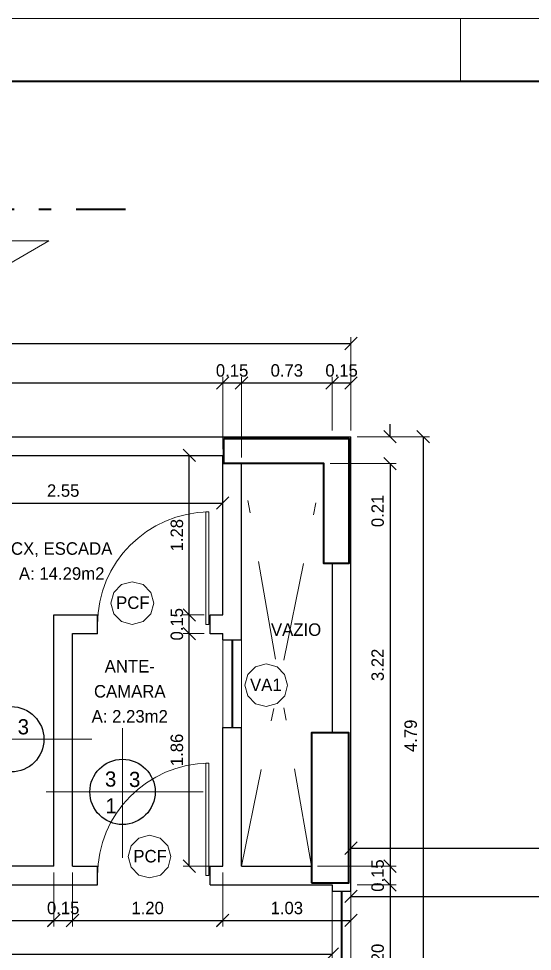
# Model space of a CAD drawing. Header units: metres. Extents: x 2.9 to 62.3, y 8 to 50.1.
# Drawn here: x 31.07 to 35.17, y 42.61 to 50.07 of the extents above; entities that cross this region are included whole.
import ezdxf
from ezdxf.enums import TextEntityAlignment as Align

# ---------------------------------------------------------------- set-up
doc = ezdxf.new("R2010")
doc.units = ezdxf.units.M
doc.header["$MEASUREMENT"] = 0
doc.linetypes.add('DGN Style 2', pattern=[0.98853, 0.593118, -0.395412])
doc.linetypes.add('DGN Style 4', pattern=[1.582636, 0.790824, -0.395412, 0.00098853, -0.395412])
doc.layers.get('Defpoints').update_dxf_attribs({"lineweight": 0})
for name, color, linetype, lineweight in [('00-EDIFICACOES TÉRREO', 7, 'Continuous', 0), ('34 - Mobiliário', 7, 'Continuous', 0), ('CORNIJAS_VAR NA PLANTA PTIPO 1', 7, 'Continuous', 0), ('Level 11-1', 7, 'Continuous', 0), ('Level 12', 7, 'Continuous', 0), ('Level 24-1', 7, 'Continuous', 0), ('Level 3', 7, 'Continuous', 0), ('Level 43', 7, 'Continuous', 0), ('Level 44', 7, 'Continuous', 0), ('Level 63', 7, 'Continuous', 0)]:
    doc.layers.add(name, color=color, linetype=linetype, lineweight=lineweight)
doc.styles.add('Style-INTL_ENGINEERING', font='INTL_ENGINEERING.shx')
doc.dimstyles.get("Standard").update_dxf_attribs({"dimtxt": 0.18, "dimasz": 0.18, "dimexe": 0.18, "dimexo": 0.0625, "dimgap": 0.09, "dimtad": 0, "dimtih": 1, "dimtoh": 1, "dimdec": 4, "dimzin": 1, "dimdsep": 46, "dimtxsty": 'Standard', "dimcen": 0, "dimadec": 0, "dimazin": 0, "dimtfac": 1, "dimtdec": 4, "dimtofl": 0, "dimtmove": 0, "dimatfit": 3, "dimfxl": 0, "dimtolj": 1, "dimtzin": 1, "dimarcsym": 0})

# ---------------------------------------------------------------- blocks, each defined once
blk = doc.blocks.new('_Oblique')
at = {"color": 0, "linetype": 'ByBlock', "lineweight": -2}
blk.add_line((0.5, 0.5), (-0.5, -0.5), dxfattribs=at)
blk = doc.blocks.new('*D169')
at = {"layer": 'Defpoints', "color": 0, "linetype": 'Continuous', "lineweight": 0}
for p in [(33.7253, 47.4702), (27.2738, 46.7246), (33.7253, 46.7246)]:
    blk.add_point(p, dxfattribs=at)
at = {"layer": 'Level 43', "color": 2, "linetype": 'Continuous', "lineweight": 0}
for p, q in [((27.2738, 46.7741), (27.2738, 47.5197)), ((33.7253, 46.7741), (33.7253, 47.5197))]:
    blk.add_line(p, q, dxfattribs=at)
at = {"layer": 'Level 43', "color": 0, "linetype": 'Continuous', "lineweight": -2}
blk.add_line((27.2738, 47.4702), (33.7253, 47.4702), dxfattribs=at)
at = {"layer": 'Level 43', "color": 0, "linetype": 'Continuous', "lineweight": -2, "xscale": 0.0995, "yscale": 0.0995, "zscale": 0.0995, "rotation": 180}
blk.add_blockref('_Oblique', (27.2738, 47.4702), dxfattribs=at)
at = {"layer": 'Level 43', "color": 0, "linetype": 'Continuous', "lineweight": -2, "xscale": 0.0995, "yscale": 0.0995, "zscale": 0.0995}
blk.add_blockref('_Oblique', (33.7253, 47.4702), dxfattribs=at)
at = {"layer": 'Level 43', "color": 0, "linetype": 'Continuous', "lineweight": 0, "insert": (30.4995, 47.5694), "char_height": 0.0995, "attachment_point": 5, "style": 'Style-INTL_ENGINEERING'}
blk.add_mtext('6.45', dxfattribs=at)
blk = doc.blocks.new('*D171')
at = {"layer": 'Defpoints', "color": 0, "linetype": 'Continuous', "lineweight": 0}
for p in [(32.7002, 47.1549), (27.4238, 46.7246), (32.7002, 46.5746)]:
    blk.add_point(p, dxfattribs=at)
at = {"layer": 'Level 43', "color": 2, "linetype": 'Continuous', "lineweight": 0}
for p, q in [((27.4238, 46.7741), (27.4238, 47.2044)), ((32.7002, 46.6241), (32.7002, 47.2044))]:
    blk.add_line(p, q, dxfattribs=at)
at = {"layer": 'Level 43', "color": 0, "linetype": 'Continuous', "lineweight": -2}
blk.add_line((27.4238, 47.1549), (32.7002, 47.1549), dxfattribs=at)
at = {"layer": 'Level 43', "color": 0, "linetype": 'Continuous', "lineweight": -2, "xscale": 0.0995, "yscale": 0.0995, "zscale": 0.0995, "rotation": 180}
blk.add_blockref('_Oblique', (27.4238, 47.1549), dxfattribs=at)
at = {"layer": 'Level 43', "color": 0, "linetype": 'Continuous', "lineweight": -2, "xscale": 0.0995, "yscale": 0.0995, "zscale": 0.0995}
blk.add_blockref('_Oblique', (32.7002, 47.1549), dxfattribs=at)
at = {"layer": 'Level 43', "color": 0, "linetype": 'Continuous', "lineweight": 0, "insert": (30.062, 47.2541), "char_height": 0.0995, "attachment_point": 5, "style": 'Style-INTL_ENGINEERING'}
blk.add_mtext('5.28', dxfattribs=at)
blk = doc.blocks.new('*D172')
at = {"layer": 'Defpoints', "color": 0, "linetype": 'Continuous', "lineweight": 0}
for p in [(32.8503, 47.1549), (32.7002, 46.5746), (32.8503, 46.5096)]:
    blk.add_point(p, dxfattribs=at)
at = {"layer": 'Level 43', "color": 2, "linetype": 'Continuous', "lineweight": 0}
for p, q in [((32.7002, 46.6241), (32.7002, 47.2044)), ((32.8503, 46.5591), (32.8503, 47.2044))]:
    blk.add_line(p, q, dxfattribs=at)
at = {"layer": 'Level 43', "color": 0, "linetype": 'Continuous', "lineweight": -2}
blk.add_line((32.7002, 47.1549), (32.8503, 47.1549), dxfattribs=at)
at = {"layer": 'Level 43', "color": 0, "linetype": 'Continuous', "lineweight": -2, "xscale": 0.0995, "yscale": 0.0995, "zscale": 0.0995, "rotation": 180}
blk.add_blockref('_Oblique', (32.7002, 47.1549), dxfattribs=at)
at = {"layer": 'Level 43', "color": 0, "linetype": 'Continuous', "lineweight": -2, "xscale": 0.0995, "yscale": 0.0995, "zscale": 0.0995}
blk.add_blockref('_Oblique', (32.8503, 47.1549), dxfattribs=at)
at = {"layer": 'Level 43', "color": 0, "linetype": 'Continuous', "lineweight": 0, "insert": (32.7752, 47.2541), "char_height": 0.0995, "attachment_point": 5, "style": 'Style-INTL_ENGINEERING'}
blk.add_mtext('0.15', dxfattribs=at)
blk = doc.blocks.new('*D173')
at = {"layer": 'Defpoints', "color": 0, "linetype": 'Continuous', "lineweight": 0}
for p in [(33.5753, 47.1549), (33.5753, 46.7246), (32.8503, 46.5096)]:
    blk.add_point(p, dxfattribs=at)
at = {"layer": 'Level 43', "color": 2, "linetype": 'Continuous', "lineweight": 0}
for p, q in [((32.8503, 46.5591), (32.8503, 47.2044)), ((33.5753, 46.7741), (33.5753, 47.2044))]:
    blk.add_line(p, q, dxfattribs=at)
at = {"layer": 'Level 43', "color": 0, "linetype": 'Continuous', "lineweight": -2}
blk.add_line((32.8503, 47.1549), (33.5753, 47.1549), dxfattribs=at)
at = {"layer": 'Level 43', "color": 0, "linetype": 'Continuous', "lineweight": -2, "xscale": 0.0995, "yscale": 0.0995, "zscale": 0.0995, "rotation": 180}
blk.add_blockref('_Oblique', (32.8503, 47.1549), dxfattribs=at)
at = {"layer": 'Level 43', "color": 0, "linetype": 'Continuous', "lineweight": -2, "xscale": 0.0995, "yscale": 0.0995, "zscale": 0.0995}
blk.add_blockref('_Oblique', (33.5753, 47.1549), dxfattribs=at)
at = {"layer": 'Level 43', "color": 0, "linetype": 'Continuous', "lineweight": 0, "insert": (33.2127, 47.2541), "char_height": 0.0995, "attachment_point": 5, "style": 'Style-INTL_ENGINEERING'}
blk.add_mtext('0.73', dxfattribs=at)
blk = doc.blocks.new('*D174')
at = {"layer": 'Defpoints', "color": 0, "linetype": 'Continuous', "lineweight": 0}
for p in [(33.7253, 47.1549), (33.5753, 46.7246), (33.7253, 46.7246)]:
    blk.add_point(p, dxfattribs=at)
at = {"layer": 'Level 43', "color": 2, "linetype": 'Continuous', "lineweight": 0}
for p, q in [((33.5753, 46.7741), (33.5753, 47.2044)), ((33.7253, 46.7741), (33.7253, 47.2044))]:
    blk.add_line(p, q, dxfattribs=at)
at = {"layer": 'Level 43', "color": 0, "linetype": 'Continuous', "lineweight": -2}
blk.add_line((33.5753, 47.1549), (33.7253, 47.1549), dxfattribs=at)
at = {"layer": 'Level 43', "color": 0, "linetype": 'Continuous', "lineweight": -2, "xscale": 0.0995, "yscale": 0.0995, "zscale": 0.0995, "rotation": 180}
blk.add_blockref('_Oblique', (33.5753, 47.1549), dxfattribs=at)
at = {"layer": 'Level 43', "color": 0, "linetype": 'Continuous', "lineweight": -2, "xscale": 0.0995, "yscale": 0.0995, "zscale": 0.0995}
blk.add_blockref('_Oblique', (33.7253, 47.1549), dxfattribs=at)
at = {"layer": 'Level 43', "color": 0, "linetype": 'Continuous', "lineweight": 0, "insert": (33.6502, 47.2541), "char_height": 0.0995, "attachment_point": 5, "style": 'Style-INTL_ENGINEERING'}
blk.add_mtext('0.15', dxfattribs=at)
blk = doc.blocks.new('*D175')
at = {"layer": 'Defpoints', "color": 0, "linetype": 'Continuous', "lineweight": 0}
for p in [(33.7241, 46.7246), (33.7253, 41.9391), (34.3022, 41.9391)]:
    blk.add_point(p, dxfattribs=at)
at = {"layer": 'Level 43', "color": 2, "linetype": 'Continuous', "lineweight": 0}
for p, q in [((33.7736, 46.7246), (34.3517, 46.7246)), ((33.7748, 41.9391), (34.3517, 41.9391))]:
    blk.add_line(p, q, dxfattribs=at)
at = {"layer": 'Level 43', "color": 0, "linetype": 'Continuous', "lineweight": -2}
blk.add_line((34.3022, 46.7246), (34.3022, 41.9391), dxfattribs=at)
at = {"layer": 'Level 43', "color": 0, "linetype": 'Continuous', "lineweight": -2, "xscale": 0.0995, "yscale": 0.0995, "zscale": 0.0995}
for p, rotation in [((34.3022, 46.7246), 90), ((34.3022, 41.9391), 270)]:
    blk.add_blockref('_Oblique', p, dxfattribs=dict(at, rotation=rotation))
at = {"layer": 'Level 43', "color": 0, "linetype": 'Continuous', "lineweight": 0, "insert": (34.203, 44.3318), "char_height": 0.0995, "attachment_point": 5, "rotation": 90, "style": 'Style-INTL_ENGINEERING'}
blk.add_mtext('4.79', dxfattribs=at)
blk = doc.blocks.new('*D177')
at = {"layer": 'Defpoints', "color": 0, "linetype": 'Continuous', "lineweight": 0}
for p in [(33.5095, 46.5096), (33.4095, 43.289), (34.038, 43.289)]:
    blk.add_point(p, dxfattribs=at)
at = {"layer": 'Level 43', "color": 2, "linetype": 'Continuous', "lineweight": 0}
for p, q in [((33.559, 46.5096), (34.0875, 46.5096)), ((33.459, 43.289), (34.0875, 43.289))]:
    blk.add_line(p, q, dxfattribs=at)
at = {"layer": 'Level 43', "color": 0, "linetype": 'Continuous', "lineweight": -2}
blk.add_line((34.038, 46.5096), (34.038, 43.289), dxfattribs=at)
at = {"layer": 'Level 43', "color": 0, "linetype": 'Continuous', "lineweight": -2, "xscale": 0.0995, "yscale": 0.0995, "zscale": 0.0995}
for p, rotation in [((34.038, 46.5096), 90), ((34.038, 43.289), 270)]:
    blk.add_blockref('_Oblique', p, dxfattribs=dict(at, rotation=rotation))
at = {"layer": 'Level 43', "color": 0, "linetype": 'Continuous', "lineweight": 0, "insert": (33.9388, 44.8993), "char_height": 0.0995, "attachment_point": 5, "rotation": 90, "style": 'Style-INTL_ENGINEERING'}
blk.add_mtext('3.22', dxfattribs=at)
blk = doc.blocks.new('*D178')
at = {"layer": 'Defpoints', "color": 0, "linetype": 'Continuous', "lineweight": 0}
for p in [(33.4095, 43.289), (33.725, 43.139), (34.038, 43.139)]:
    blk.add_point(p, dxfattribs=at)
at = {"layer": 'Level 43', "color": 2, "linetype": 'Continuous', "lineweight": 0}
for p, q in [((33.459, 43.289), (34.0875, 43.289)), ((33.7745, 43.139), (34.0875, 43.139))]:
    blk.add_line(p, q, dxfattribs=at)
at = {"layer": 'Level 43', "color": 0, "linetype": 'Continuous', "lineweight": -2}
blk.add_line((34.038, 43.289), (34.038, 43.139), dxfattribs=at)
at = {"layer": 'Level 43', "color": 0, "linetype": 'Continuous', "lineweight": -2, "xscale": 0.0995, "yscale": 0.0995, "zscale": 0.0995}
for p, rotation in [((34.038, 43.289), 90), ((34.038, 43.139), 270)]:
    blk.add_blockref('_Oblique', p, dxfattribs=dict(at, rotation=rotation))
at = {"layer": 'Level 43', "color": 0, "linetype": 'Continuous', "lineweight": 0, "insert": (33.9388, 43.214), "char_height": 0.0995, "attachment_point": 5, "rotation": 90, "style": 'Style-INTL_ENGINEERING'}
blk.add_mtext('0.15', dxfattribs=at)
blk = doc.blocks.new('*D179')
at = {"layer": 'Defpoints', "color": 0, "linetype": 'Continuous', "lineweight": 0}
for p in [(33.725, 43.139), (33.7253, 41.9391), (34.038, 41.9391)]:
    blk.add_point(p, dxfattribs=at)
at = {"layer": 'Level 43', "color": 2, "linetype": 'Continuous', "lineweight": 0}
for p, q in [((33.7745, 43.139), (34.0875, 43.139)), ((33.7748, 41.9391), (34.0875, 41.9391))]:
    blk.add_line(p, q, dxfattribs=at)
at = {"layer": 'Level 43', "color": 0, "linetype": 'Continuous', "lineweight": -2}
blk.add_line((34.038, 43.139), (34.038, 41.9391), dxfattribs=at)
at = {"layer": 'Level 43', "color": 0, "linetype": 'Continuous', "lineweight": -2, "xscale": 0.0995, "yscale": 0.0995, "zscale": 0.0995}
for p, rotation in [((34.038, 43.139), 90), ((34.038, 41.9391), 270)]:
    blk.add_blockref('_Oblique', p, dxfattribs=dict(at, rotation=rotation))
at = {"layer": 'Level 43', "color": 0, "linetype": 'Continuous', "lineweight": 0, "insert": (33.9388, 42.5391), "char_height": 0.0995, "attachment_point": 5, "rotation": 90, "style": 'Style-INTL_ENGINEERING'}
blk.add_mtext('1.20', dxfattribs=at)
blk = doc.blocks.new('*D176')
at = {"layer": 'Defpoints', "color": 0, "linetype": 'Continuous', "lineweight": 0}
for p in [(33.7241, 46.7246), (33.5095, 46.5096), (34.038, 46.5096)]:
    blk.add_point(p, dxfattribs=at)
at = {"layer": 'Level 43', "color": 0, "linetype": 'Continuous', "lineweight": -2}
for p, q in [((34.038, 46.7246), (34.038, 46.8241)), ((34.038, 46.5096), (34.038, 45.951))]:
    blk.add_line(p, q, dxfattribs=at)
at = {"layer": 'Level 43', "color": 2, "linetype": 'Continuous', "lineweight": 0}
for p, q in [((33.7736, 46.7246), (34.0875, 46.7246)), ((33.559, 46.5096), (34.0875, 46.5096))]:
    blk.add_line(p, q, dxfattribs=at)
at = {"layer": 'Level 43', "color": 0, "linetype": 'Continuous', "lineweight": -2, "xscale": 0.0995, "yscale": 0.0995, "zscale": 0.0995}
for p, rotation in [((34.038, 46.7246), 270), ((34.038, 46.5096), 90)]:
    blk.add_blockref('_Oblique', p, dxfattribs=dict(at, rotation=rotation))
at = {"layer": 'Level 43', "color": 0, "linetype": 'Continuous', "lineweight": 0, "insert": (33.9388, 46.1308), "char_height": 0.0995, "attachment_point": 5, "rotation": 90, "style": 'Style-INTL_ENGINEERING'}
blk.add_mtext('0.21', dxfattribs=at)
blk = doc.blocks.new('*D183')
at = {"layer": 'Defpoints', "color": 0, "linetype": 'Continuous', "lineweight": 0}
for p in [(30.1502, 46.5746), (32.7002, 46.5746), (32.7002, 46.1938)]:
    blk.add_point(p, dxfattribs=at)
at = {"layer": 'Level 43', "color": 2, "linetype": 'Continuous', "lineweight": 0}
for p, q in [((30.1502, 46.5251), (30.1502, 46.1443)), ((32.7002, 46.5251), (32.7002, 46.1443))]:
    blk.add_line(p, q, dxfattribs=at)
at = {"layer": 'Level 43', "color": 0, "linetype": 'Continuous', "lineweight": -2}
blk.add_line((30.1502, 46.1938), (32.7002, 46.1938), dxfattribs=at)
at = {"layer": 'Level 43', "color": 0, "linetype": 'Continuous', "lineweight": -2, "xscale": 0.0995, "yscale": 0.0995, "zscale": 0.0995, "rotation": 180}
blk.add_blockref('_Oblique', (30.1502, 46.1938), dxfattribs=at)
at = {"layer": 'Level 43', "color": 0, "linetype": 'Continuous', "lineweight": -2, "xscale": 0.0995, "yscale": 0.0995, "zscale": 0.0995}
blk.add_blockref('_Oblique', (32.7002, 46.1938), dxfattribs=at)
at = {"layer": 'Level 43', "color": 0, "linetype": 'Continuous', "lineweight": 0, "insert": (31.4253, 46.2931), "char_height": 0.0995, "attachment_point": 5, "style": 'Style-INTL_ENGINEERING'}
blk.add_mtext('2.55', dxfattribs=at)
blk = doc.blocks.new('*D185')
at = {"layer": 'Defpoints', "color": 0, "linetype": 'Continuous', "lineweight": 0}
for p in [(31.35025, 43.28904), (31.50025, 43.28904), (31.50025, 42.85499)]:
    blk.add_point(p, dxfattribs=at)
at = {"layer": 'Level 43', "color": 2, "linetype": 'Continuous', "lineweight": 0}
for p, q in [((31.35025, 43.23954), (31.35025, 42.80549)), ((31.50025, 43.23954), (31.50025, 42.80549))]:
    blk.add_line(p, q, dxfattribs=at)
at = {"layer": 'Level 43', "color": 0, "linetype": 'Continuous', "lineweight": -2}
blk.add_line((31.35025, 42.85499), (31.50025, 42.85499), dxfattribs=at)
at = {"layer": 'Level 43', "color": 0, "linetype": 'Continuous', "lineweight": -2, "xscale": 0.0995, "yscale": 0.0995, "zscale": 0.0995, "rotation": 180}
blk.add_blockref('_Oblique', (31.35025, 42.85499), dxfattribs=at)
at = {"layer": 'Level 43', "color": 0, "linetype": 'Continuous', "lineweight": -2, "xscale": 0.0995, "yscale": 0.0995, "zscale": 0.0995}
blk.add_blockref('_Oblique', (31.50025, 42.85499), dxfattribs=at)
at = {"layer": 'Level 43', "color": 0, "linetype": 'Continuous', "lineweight": 0, "insert": (31.42525, 42.95424), "char_height": 0.0995, "attachment_point": 5, "style": 'Style-INTL_ENGINEERING'}
blk.add_mtext('0.15', dxfattribs=at)
blk = doc.blocks.new('*D186')
at = {"layer": 'Defpoints', "color": 0, "linetype": 'Continuous', "lineweight": 0}
for p in [(31.50025, 43.28904), (32.70025, 43.28904), (32.70025, 42.85499)]:
    blk.add_point(p, dxfattribs=at)
at = {"layer": 'Level 43', "color": 2, "linetype": 'Continuous', "lineweight": 0}
for p, q in [((31.50025, 43.23954), (31.50025, 42.80549)), ((32.70025, 43.23954), (32.70025, 42.80549))]:
    blk.add_line(p, q, dxfattribs=at)
at = {"layer": 'Level 43', "color": 0, "linetype": 'Continuous', "lineweight": -2}
blk.add_line((31.50025, 42.85499), (32.70025, 42.85499), dxfattribs=at)
at = {"layer": 'Level 43', "color": 0, "linetype": 'Continuous', "lineweight": -2, "xscale": 0.0995, "yscale": 0.0995, "zscale": 0.0995, "rotation": 180}
blk.add_blockref('_Oblique', (31.50025, 42.85499), dxfattribs=at)
at = {"layer": 'Level 43', "color": 0, "linetype": 'Continuous', "lineweight": -2, "xscale": 0.0995, "yscale": 0.0995, "zscale": 0.0995}
blk.add_blockref('_Oblique', (32.70025, 42.85499), dxfattribs=at)
at = {"layer": 'Level 43', "color": 0, "linetype": 'Continuous', "lineweight": 0, "insert": (32.10025, 42.95424), "char_height": 0.0995, "attachment_point": 5, "style": 'Style-INTL_ENGINEERING'}
blk.add_mtext('1.20', dxfattribs=at)
blk = doc.blocks.new('*D187')
at = {"layer": 'Defpoints', "color": 0, "linetype": 'Continuous', "lineweight": 0}
for p in [(32.7002, 43.289), (33.7253, 43.1372), (33.7253, 42.855)]:
    blk.add_point(p, dxfattribs=at)
at = {"layer": 'Level 43', "color": 2, "linetype": 'Continuous', "lineweight": 0}
for p, q in [((32.7002, 43.2395), (32.7002, 42.8055)), ((33.7253, 43.0877), (33.7253, 42.8055))]:
    blk.add_line(p, q, dxfattribs=at)
at = {"layer": 'Level 43', "color": 0, "linetype": 'Continuous', "lineweight": -2}
blk.add_line((32.7002, 42.855), (33.7253, 42.855), dxfattribs=at)
at = {"layer": 'Level 43', "color": 0, "linetype": 'Continuous', "lineweight": -2, "xscale": 0.0995, "yscale": 0.0995, "zscale": 0.0995, "rotation": 180}
blk.add_blockref('_Oblique', (32.7002, 42.855), dxfattribs=at)
at = {"layer": 'Level 43', "color": 0, "linetype": 'Continuous', "lineweight": -2, "xscale": 0.0995, "yscale": 0.0995, "zscale": 0.0995}
blk.add_blockref('_Oblique', (33.7253, 42.855), dxfattribs=at)
at = {"layer": 'Level 43', "color": 0, "linetype": 'Continuous', "lineweight": 0, "insert": (33.2127, 42.9542), "char_height": 0.0995, "attachment_point": 5, "style": 'Style-INTL_ENGINEERING'}
blk.add_mtext('1.03', dxfattribs=at)
blk = doc.blocks.new('*D184')
at = {"layer": 'Defpoints', "color": 0, "linetype": 'Continuous', "lineweight": 0}
for p in [(31.3503, 43.289), (27.4235, 43.139), (31.3503, 42.855)]:
    blk.add_point(p, dxfattribs=at)
at = {"layer": 'Level 43', "color": 2, "linetype": 'Continuous', "lineweight": 0}
for p, q in [((31.3503, 43.2395), (31.3503, 42.8055)), ((27.4235, 43.0895), (27.4235, 42.8055))]:
    blk.add_line(p, q, dxfattribs=at)
at = {"layer": 'Level 43', "color": 0, "linetype": 'Continuous', "lineweight": -2}
blk.add_line((27.4235, 42.855), (31.3503, 42.855), dxfattribs=at)
at = {"layer": 'Level 43', "color": 0, "linetype": 'Continuous', "lineweight": -2, "xscale": 0.0995, "yscale": 0.0995, "zscale": 0.0995, "rotation": 180}
blk.add_blockref('_Oblique', (27.4235, 42.855), dxfattribs=at)
at = {"layer": 'Level 43', "color": 0, "linetype": 'Continuous', "lineweight": -2, "xscale": 0.0995, "yscale": 0.0995, "zscale": 0.0995}
blk.add_blockref('_Oblique', (31.3503, 42.855), dxfattribs=at)
at = {"layer": 'Level 43', "color": 0, "linetype": 'Continuous', "lineweight": 0, "insert": (29.3869, 42.9542), "char_height": 0.0995, "attachment_point": 5, "style": 'Style-INTL_ENGINEERING'}
blk.add_mtext('3.93', dxfattribs=at)
blk = doc.blocks.new('*D189')
at = {"layer": 'Defpoints', "color": 0, "linetype": 'Continuous', "lineweight": 0}
for p in [(32.43343, 45.29904), (32.60025, 45.29904), (32.60025, 45.14904)]:
    blk.add_point(p, dxfattribs=at)
at = {"layer": 'Level 43', "color": 2, "linetype": 'Continuous', "lineweight": 0}
for p, q in [((32.55075, 45.29904), (32.38393, 45.29904)), ((32.55075, 45.14904), (32.38393, 45.14904))]:
    blk.add_line(p, q, dxfattribs=at)
at = {"layer": 'Level 43', "color": 0, "linetype": 'Continuous', "lineweight": -2}
blk.add_line((32.43343, 45.14904), (32.43343, 45.29904), dxfattribs=at)
at = {"layer": 'Level 43', "color": 0, "linetype": 'Continuous', "lineweight": -2, "xscale": 0.0995, "yscale": 0.0995, "zscale": 0.0995}
for p, rotation in [((32.43343, 45.29904), 90), ((32.43343, 45.14904), 270)]:
    blk.add_blockref('_Oblique', p, dxfattribs=dict(at, rotation=rotation))
at = {"layer": 'Level 43', "color": 0, "linetype": 'Continuous', "lineweight": 0, "insert": (32.33418, 45.22404), "char_height": 0.0995, "attachment_point": 5, "rotation": 90, "style": 'Style-INTL_ENGINEERING'}
blk.add_mtext('0.15', dxfattribs=at)
blk = doc.blocks.new('*D190')
at = {"layer": 'Defpoints', "color": 0, "linetype": 'Continuous', "lineweight": 0}
for p in [(32.4334, 46.5746), (32.7002, 46.5746), (32.6003, 45.299)]:
    blk.add_point(p, dxfattribs=at)
at = {"layer": 'Level 43', "color": 2, "linetype": 'Continuous', "lineweight": 0}
for p, q in [((32.6508, 46.5746), (32.3839, 46.5746)), ((32.5508, 45.299), (32.3839, 45.299))]:
    blk.add_line(p, q, dxfattribs=at)
at = {"layer": 'Level 43', "color": 0, "linetype": 'Continuous', "lineweight": -2}
blk.add_line((32.4334, 45.299), (32.4334, 46.5746), dxfattribs=at)
at = {"layer": 'Level 43', "color": 0, "linetype": 'Continuous', "lineweight": -2, "xscale": 0.0995, "yscale": 0.0995, "zscale": 0.0995}
for p, rotation in [((32.4334, 46.5746), 90), ((32.4334, 45.299), 270)]:
    blk.add_blockref('_Oblique', p, dxfattribs=dict(at, rotation=rotation))
at = {"layer": 'Level 43', "color": 0, "linetype": 'Continuous', "lineweight": 0, "insert": (32.3342, 45.9368), "char_height": 0.0995, "attachment_point": 5, "rotation": 90, "style": 'Style-INTL_ENGINEERING'}
blk.add_mtext('1.28', dxfattribs=at)
blk = doc.blocks.new('*D188')
at = {"layer": 'Defpoints', "color": 0, "linetype": 'Continuous', "lineweight": 0}
for p in [(32.43343, 45.14904), (32.60025, 45.14904), (32.70025, 43.28904)]:
    blk.add_point(p, dxfattribs=at)
at = {"layer": 'Level 43', "color": 2, "linetype": 'Continuous', "lineweight": 0}
for p, q in [((32.55075, 45.14904), (32.38393, 45.14904)), ((32.65075, 43.28904), (32.38393, 43.28904))]:
    blk.add_line(p, q, dxfattribs=at)
at = {"layer": 'Level 43', "color": 0, "linetype": 'Continuous', "lineweight": -2}
blk.add_line((32.43343, 43.28904), (32.43343, 45.14904), dxfattribs=at)
at = {"layer": 'Level 43', "color": 0, "linetype": 'Continuous', "lineweight": -2, "xscale": 0.0995, "yscale": 0.0995, "zscale": 0.0995}
for p, rotation in [((32.43343, 45.14904), 90), ((32.43343, 43.28904), 270)]:
    blk.add_blockref('_Oblique', p, dxfattribs=dict(at, rotation=rotation))
at = {"layer": 'Level 43', "color": 0, "linetype": 'Continuous', "lineweight": 0, "insert": (32.33418, 44.21904), "char_height": 0.0995, "attachment_point": 5, "rotation": 90, "style": 'Style-INTL_ENGINEERING'}
blk.add_mtext('1.86', dxfattribs=at)
blk = doc.blocks.new('*D194')
at = {"layer": 'Defpoints', "color": 0, "linetype": 'Continuous', "lineweight": 0}
for p in [(33.5753, 42.5854), (27.4235, 41.9391), (33.5753, 41.989)]:
    blk.add_point(p, dxfattribs=at)
at = {"layer": 'Level 43', "color": 2, "linetype": 'Continuous', "lineweight": 0}
for p, q in [((27.4235, 41.9886), (27.4235, 42.6349)), ((33.5753, 42.0385), (33.5753, 42.6349))]:
    blk.add_line(p, q, dxfattribs=at)
at = {"layer": 'Level 43', "color": 0, "linetype": 'Continuous', "lineweight": -2}
blk.add_line((27.4235, 42.5854), (33.5753, 42.5854), dxfattribs=at)
at = {"layer": 'Level 43', "color": 0, "linetype": 'Continuous', "lineweight": -2, "xscale": 0.0995, "yscale": 0.0995, "zscale": 0.0995, "rotation": 180}
blk.add_blockref('_Oblique', (27.4235, 42.5854), dxfattribs=at)
at = {"layer": 'Level 43', "color": 0, "linetype": 'Continuous', "lineweight": -2, "xscale": 0.0995, "yscale": 0.0995, "zscale": 0.0995}
blk.add_blockref('_Oblique', (33.5753, 42.5854), dxfattribs=at)
at = {"layer": 'Level 43', "color": 0, "linetype": 'Continuous', "lineweight": 0, "insert": (30.4994, 42.6847), "char_height": 0.0995, "attachment_point": 5, "style": 'Style-INTL_ENGINEERING'}
blk.add_mtext('6.15', dxfattribs=at)
blk = doc.blocks.new('*D234')
at = {"layer": 'Defpoints', "color": 0, "linetype": 'Continuous', "lineweight": 0}
for p in [(33.7253, 43.1372), (38.0346, 43.0475), (38.0346, 42.689)]:
    blk.add_point(p, dxfattribs=at)
at = {"layer": 'Level 43', "color": 2, "linetype": 'Continuous', "lineweight": 0}
for p, q in [((33.7253, 43.0877), (33.7253, 42.998)), ((38.0346, 42.7385), (38.0346, 43.097))]:
    blk.add_line(p, q, dxfattribs=at)
at = {"layer": 'Level 43', "color": 0, "linetype": 'Continuous', "lineweight": -2}
blk.add_line((33.7253, 43.0475), (38.0346, 43.0475), dxfattribs=at)
at = {"layer": 'Level 43', "color": 0, "linetype": 'Continuous', "lineweight": -2, "xscale": 0.0995, "yscale": 0.0995, "zscale": 0.0995, "rotation": 180}
blk.add_blockref('_Oblique', (33.7253, 43.0475), dxfattribs=at)
at = {"layer": 'Level 43', "color": 0, "linetype": 'Continuous', "lineweight": -2, "xscale": 0.0995, "yscale": 0.0995, "zscale": 0.0995}
blk.add_blockref('_Oblique', (38.0346, 43.0475), dxfattribs=at)
at = {"layer": 'Level 43', "color": 0, "linetype": 'Continuous', "lineweight": 0, "insert": (35.8799, 43.1467), "char_height": 0.0995, "attachment_point": 5, "style": 'Style-INTL_ENGINEERING'}
blk.add_mtext('4.31', dxfattribs=at)
blk = doc.blocks.new('*D238')
at = {"layer": 'Defpoints', "color": 0, "linetype": 'Continuous', "lineweight": 0}
for p in [(46.8646, 43.4333), (33.7253, 43.1372), (46.8646, 42.689)]:
    blk.add_point(p, dxfattribs=at)
at = {"layer": 'Level 43', "color": 2, "linetype": 'Continuous', "lineweight": 0}
for p, q in [((33.7253, 43.1867), (33.7253, 43.4828)), ((46.8646, 42.7385), (46.8646, 43.4828))]:
    blk.add_line(p, q, dxfattribs=at)
at = {"layer": 'Level 43', "color": 0, "linetype": 'Continuous', "lineweight": -2}
blk.add_line((33.7253, 43.4333), (46.8646, 43.4333), dxfattribs=at)
at = {"layer": 'Level 43', "color": 0, "linetype": 'Continuous', "lineweight": -2, "xscale": 0.0995, "yscale": 0.0995, "zscale": 0.0995, "rotation": 180}
blk.add_blockref('_Oblique', (33.7253, 43.4333), dxfattribs=at)
at = {"layer": 'Level 43', "color": 0, "linetype": 'Continuous', "lineweight": -2, "xscale": 0.0995, "yscale": 0.0995, "zscale": 0.0995}
blk.add_blockref('_Oblique', (46.8646, 43.4333), dxfattribs=at)
at = {"layer": 'Level 43', "color": 0, "linetype": 'Continuous', "lineweight": 0, "insert": (40.2949, 43.5326), "char_height": 0.0995, "attachment_point": 5, "style": 'Style-INTL_ENGINEERING'}
blk.add_mtext('13.14', dxfattribs=at)
blk = doc.blocks.new('INDESP_1')
at = {"layer": 'Level 3', "color": 131, "linetype": 'Continuous', "lineweight": 0}
for p, q in [((0.01506, -0.01302), (0.01507, 0.01257)), ((0.00001, 0), (0.03099, 0))]:
    blk.add_line(p, q, dxfattribs=at)
at = {"layer": 'Level 3', "color": 131, "linetype": 'Continuous', "lineweight": 13}
blk.add_line((0.0221, 0), (0.02213, 0.00002), dxfattribs=at)
at = {"layer": 'Level 3', "color": 131, "linetype": 'Continuous', "lineweight": 30}
blk.add_circle((0.01505, 0.00001), 0.00645, dxfattribs=at)
at = {"layer": 'Level 3', "color": 131, "linetype": 'Continuous', "lineweight": 30, "style": 'Style-INTL_ENGINEERING'}
for s, p in [('3', (0.01159, 0.00105)), ('3', (0.01633, 0.00098)), ('1', (0.01167, -0.00425))]:
    blk.add_text(s, height=0.003, rotation=0, dxfattribs=at).set_placement(p)
blk = doc.blocks.new('*U402')
at = {"layer": '00-EDIFICACOES TÉRREO', "color": 4, "linetype": 'Continuous', "lineweight": 0, "flags": 128}
blk.add_lwpolyline([(0.00342, 0), (0.00294, 0.00172), (0.00172, 0.00296), (0, 0.00342), (-0.00171, 0.00296), (-0.00296, 0.00172), (-0.00341, 0), (-0.00294, -0.00171), (-0.00172, -0.00295), (-0.00001, -0.00341), (0.00173, -0.00294), (0.00295, -0.00171)], close=True, dxfattribs=at)
at = {"layer": '00-EDIFICACOES TÉRREO', "color": 4, "linetype": 'Continuous', "lineweight": 0, "style": 'Style-INTL_ENGINEERING'}
blk.add_text('PCF', height=0.001999, rotation=359.9999, dxfattribs=at).set_placement((-0.00259, -0.00093))
blk = doc.blocks.new('*U403')
at = {"layer": '00-EDIFICACOES TÉRREO', "color": 4, "linetype": 'Continuous', "lineweight": 0, "flags": 128}
blk.add_lwpolyline([(0.00342, 0), (0.00294, 0.00172), (0.00172, 0.00296), (0, 0.00342), (-0.00171, 0.00296), (-0.00296, 0.00172), (-0.00341, 0), (-0.00294, -0.00171), (-0.00172, -0.00295), (-0.00001, -0.00341), (0.00173, -0.00294), (0.00295, -0.00171)], close=True, dxfattribs=at)
at = {"layer": '00-EDIFICACOES TÉRREO', "color": 4, "linetype": 'Continuous', "lineweight": 0, "style": 'Style-INTL_ENGINEERING'}
blk.add_text('VA1', height=0.001999, rotation=359.9999, dxfattribs=at).set_placement((-0.00259, -0.00093))
blk = doc.blocks.new('*U449')
at = {"layer": 'Level 3', "color": 2, "linetype": 'DGN Style 4', "lineweight": 40}
blk.add_line((-0.729, -2.874), (-0.729, 2.873), dxfattribs=at)
at = {"layer": 'Level 3', "color": 2, "linetype": 'Continuous', "lineweight": 13, "extrusion": (0, 0, -1), "flags": 128}
blk.add_lwpolyline([(0.228, 1.65), (0.228, -1.651), (-0.726, -0.002)], close=True, dxfattribs=at)
at = {"layer": 'Level 3', "color": 2, "linetype": 'Continuous', "lineweight": 30, "extrusion": (0, 0, -1), "style": 'Style-INTL_ENGINEERING'}
blk.add_text('F-4', height=0.3001, rotation=269.9993, dxfattribs=at).set_placement((-0.194, -0.038), align=Align.MIDDLE_CENTER)
at = {"layer": 'Level 3', "color": 2, "linetype": 'Continuous', "lineweight": 13, "extrusion": (0, 0, -1), "style": 'Style-INTL_ENGINEERING'}
blk.add_text('12', height=0.2, rotation=269.9993, dxfattribs=at).set_placement((0.448, -0.03), align=Align.MIDDLE_CENTER)
blk = doc.blocks.new('*U550')
at = {"layer": '34 - Mobiliário', "color": 7, "linetype": 'Continuous', "lineweight": 40}
blk.add_line((0, 0.55), (0, -0.55), dxfattribs=at)
at = {"layer": 'CORNIJAS_VAR NA PLANTA PTIPO 1', "color": 7, "linetype": 'Continuous', "lineweight": 30}
for p, q in [((-0.075, 0.55), (0.075, 0.55)), ((-0.075, -0.55), (0.075, -0.55))]:
    blk.add_line(p, q, dxfattribs=at)
at = {"layer": 'CORNIJAS_VAR NA PLANTA PTIPO 1', "color": 7, "linetype": 'Continuous', "lineweight": 0}
for p, q in [((-0.075, 0.55), (-0.075, -0.55)), ((0.075, 0.55), (0.075, -0.55))]:
    blk.add_line(p, q, dxfattribs=at)
blk = doc.blocks.new('PCF_1')
at = {"color": 7, "linetype": 'Continuous', "lineweight": 13}
for p, q in [((32.5652, 25.224), (32.5653, 26.1241)), ((32.5653, 26.1241), (32.5902, 26.124)), ((32.5902, 26.124), (32.5902, 25.2241)), ((32.5902, 25.2241), (32.5652, 25.224))]:
    blk.add_line(p, q, dxfattribs=at)
at = {"color": 7, "linetype": 'Continuous', "lineweight": 30}
for p, q in [((31.7002, 25.149), (31.7003, 25.2991)), ((32.6003, 25.149), (32.6003, 25.2991))]:
    blk.add_line(p, q, dxfattribs=at)
at = {"color": 7, "linetype": 'Continuous', "lineweight": 13}
blk.add_arc((32.6003, 25.224), 0.9, 90.63791, 180, dxfattribs=at)
blk = doc.blocks.new('J140B')
at = {"color": 7, "linetype": 'Continuous', "lineweight": 30}
for p, q in [((0, 0), (0, 0.15)), ((0.7, 0), (0.7, 0.15))]:
    blk.add_line(p, q, dxfattribs=at)
at = {"color": 7, "linetype": 'Continuous', "lineweight": 0}
for p, q in [((0, 0.15), (0.7, 0.15)), ((0, 0), (0.7, 0))]:
    blk.add_line(p, q, dxfattribs=at)
at = {"color": 7, "linetype": 'Continuous', "lineweight": 40}
blk.add_line((0, 0.075), (0.7, 0.075), dxfattribs=at)

msp = doc.modelspace()

# ---------------------------------------------------------------- linework, layer by layer
at = {"layer": 'CORNIJAS_VAR NA PLANTA PTIPO 1', "color": 7, "linetype": 'Continuous', "lineweight": 30, "flags": 128}
msp.add_lwpolyline([(33.7253, 43.0891), (33.7253, 43.139)], dxfattribs=at)
at = {"layer": 'Level 11-1', "color": 7, "linetype": 'Continuous', "lineweight": 30}
msp.add_line((33.5753, 43.139), (33.5753, 43.0891), dxfattribs=at)
at = {"layer": 'Level 24-1', "color": 7, "linetype": 'DGN Style 2', "lineweight": 0, "flags": 128}
msp.add_lwpolyline([(33.7253, 41.9391), (38.0346, 41.939), (38.0346, 42.689), (46.8646, 42.689), (46.8646, 41.289), (50.6245, 41.289), (50.6245, 34.579), (49.9246, 34.579), (49.9246, 34.079), (49.3745, 33.529), (39.8467, 33.529), (39.2267, 32.909), (31.9114, 32.909), (31.6938, 33.1263), (29.3053, 33.1263), (29.0877, 32.909), (21.7724, 32.909), (21.1524, 33.529), (11.6245, 33.529), (11.0746, 34.079), (11.0746, 34.579), (10.3745, 34.579), (10.3745, 41.289), (14.1346, 41.289), (14.1346, 42.689), (22.9645, 42.689), (22.9645, 41.939), (27.2738, 41.939), (27.2738, 46.7246), (33.7241, 46.7246), (33.7253, 41.9391)], dxfattribs=at)
at = {"layer": 'Level 44', "color": 7, "linetype": 'Continuous', "lineweight": 30}
for p, q in [((30.7495, 46.7246), (33.7253, 46.7246)), ((30.7495, 46.5746), (32.7002, 46.5746)), ((32.7002, 45.299), (32.7002, 46.5746)), ((32.8503, 45.099), (32.8503, 46.5096)), ((33.5753, 45.7096), (33.5753, 44.3546)), ((31.3503, 45.299), (31.7003, 45.299)), ((31.3503, 43.289), (31.3503, 45.299)), ((32.6003, 45.299), (32.7002, 45.299)), ((31.5003, 43.289), (31.5003, 45.149)), ((31.5003, 45.149), (31.7002, 45.149)), ((32.6003, 45.149), (32.7002, 45.149)), ((32.7002, 45.099), (32.7002, 45.149)), ((32.7002, 43.289), (32.7002, 44.399)), ((32.8503, 43.289), (32.8503, 44.399)), ((31.3503, 43.289), (27.6045, 43.289)), ((31.5003, 43.289), (31.7003, 43.289)), ((32.6003, 43.289), (32.7002, 43.289)), ((32.8503, 43.289), (33.4095, 43.289)), ((27.4238, 43.139), (31.7002, 43.139)), ((32.6003, 43.139), (33.5753, 43.139))]:
    msp.add_line(p, q, dxfattribs=at)
at = {"layer": 'Level 44', "color": 253, "linetype": 'DGN Style 4', "lineweight": 0}
for p, q in [((33.4095, 43.289), (32.8503, 46.5096)), ((32.8503, 43.289), (33.5095, 46.5096))]:
    msp.add_line(p, q, dxfattribs=at)
at = {"layer": 'Level 44', "color": 1, "linetype": 'Continuous', "lineweight": 40, "flags": 128}
for points in [[(32.7095, 46.7096), (33.7095, 46.7096), (33.7095, 45.7096), (33.5095, 45.7096), (33.5095, 46.5096), (32.7095, 46.5096)], [(33.4095, 43.1546), (33.7095, 43.1546), (33.7095, 44.3546), (33.4095, 44.3546)]]:
    msp.add_lwpolyline(points, close=True, dxfattribs=at)
at = {"layer": 'Level 44', "color": 7, "linetype": 'Continuous', "lineweight": 30, "flags": 128}
msp.add_lwpolyline([(33.7253, 43.1372), (33.7253, 46.7246)], dxfattribs=at)
at = {"layer": 'Level 63', "color": 131, "linetype": 'Continuous', "lineweight": 0}
msp.add_line((34.5995, 50.0686), (34.5995, 49.5686), dxfattribs=at)
at = {"layer": 'Level 63', "color": 131, "linetype": 'Continuous', "lineweight": 40}
msp.add_line((4.1495, 49.5691), (61.85, 49.5686), dxfattribs=at)
at = {"layer": 'Level 63', "color": 131, "linetype": 'Continuous', "lineweight": 0, "flags": 128}
msp.add_lwpolyline([(62.3495, 50.0686), (2.899, 50.0686), (2.899, 8.0186), (62.3495, 8.0186)], close=True, dxfattribs=at)
at = {"layer": 'Level 63', "color": 131, "linetype": 'Continuous', "lineweight": 13, "flags": 128}
msp.add_lwpolyline([(56.8496, 8.5179), (4.1495, 8.5179), (4.1495, 49.5691), (56.8496, 49.5691)], close=True, dxfattribs=at)

# ---------------------------------------------------------------- block references
at = {"layer": '00-EDIFICACOES TÉRREO', "color": 4, "linetype": 'Continuous', "lineweight": 0, "xscale": 50.00000000487893, "yscale": 50.00000000487893, "zscale": 50.00000000487893, "rotation": 0.0008004141529982}
for name, p in [('*U402', (31.9778, 45.3935)), ('*U403', (33.0482, 44.7362)), ('*U402', (32.1157, 43.3655))]:
    msp.add_blockref(name, p, dxfattribs=at)
at = {"layer": 'CORNIJAS_VAR NA PLANTA PTIPO 1', "color": 7, "linetype": 'Continuous', "lineweight": 30}
msp.add_blockref('*U550', (33.6503, 42.5391), dxfattribs=at)
at = {"layer": 'Level 3', "color": 2, "linetype": 'Continuous', "lineweight": 13, "extrusion": (0, 0, -1), "xscale": 0.4998882411011977, "yscale": 0.4998882411011977, "zscale": 0.4998882411011977, "rotation": 270}
msp.add_blockref('*U449', (-30.4866, 48.1769), dxfattribs=at)
at = {"layer": 'Level 3', "color": 131, "linetype": 'Continuous', "lineweight": 30, "xscale": 40.50002794240174, "yscale": 40.50002794240174, "zscale": 40.50002794240174, "rotation": 0.0006587766262007}
for p in [(30.4005, 44.3038), (31.2901, 43.8828)]:
    msp.add_blockref('INDESP_1', p, dxfattribs=at)
at = {"layer": 'Level 44', "color": 41, "linetype": 'Continuous', "lineweight": 13}
for p in [(0, 19.9993), (0, 17.99)]:
    msp.add_blockref('PCF_1', p, dxfattribs=at)
at = {"layer": 'Level 44', "color": 7, "linetype": 'Continuous', "lineweight": 30, "xscale": 0.9999953433792164, "yscale": 0.9999953433792164, "rotation": 270}
msp.add_blockref('J140B', (32.7002, 45.099), dxfattribs=at)

# ---------------------------------------------------------------- texts
at = {"layer": 'Level 12', "color": 2, "linetype": 'Continuous', "lineweight": 13, "char_height": 0.1, "attachment_point": 5, "line_spacing_factor": 1.200006, "style": 'Style-INTL_ENGINEERING'}
for s, insert in [('CX, ESCADA\\PA: 14.29m2\\P', (31.4133, 45.7293)), ('VAZIO\\P', (33.2866, 45.1807)), ('ANTE-\\PCAMARA\\PA: 2.23m2\\P', (31.9575, 44.6875))]:
    msp.add_mtext(s, dxfattribs=dict(at, insert=insert))

# ---------------------------------------------------------------- dimensions: what is measured, and where the dimension line sits
at = {"layer": 'Level 43', "color": 2, "linetype": 'Continuous', "lineweight": 0}
for base, p1, p2, picture, middle in [((33.7253, 47.4702), (27.2738, 46.7246), (33.7253, 46.7246), '*D169', (30.4995, 47.5694)), ((32.7002, 47.1549), (27.4238, 46.7246), (32.7002, 46.5746), '*D171', (30.062, 47.2541)), ((33.57525, 47.1548592138), (32.85025, 46.5096296026), (33.57525, 46.7246292138), '*D173', (33.21275, 47.2541092138)), ((32.7002, 46.1938), (30.1502, 46.5746), (32.7002, 46.5746), '*D183', (31.4253, 46.2931)), ((46.8646, 43.4333), (33.7253, 43.1372), (46.8646, 42.689), '*D238', (40.2949, 43.5326)), ((31.3503, 42.855), (27.4235, 43.139), (31.3503, 43.289), '*D184', (29.3869, 42.9542)), ((32.7002, 42.855), (31.5003, 43.289), (32.7002, 43.289), '*D186', (32.1003, 42.9542)), ((33.7253, 42.855), (32.7002, 43.289), (33.7253, 43.1372), '*D187', (33.2127, 42.9542)), ((38.0346, 43.0475), (33.7253, 43.1372), (38.0346, 42.689), '*D234', (35.8799, 43.1467)), ((33.5753, 42.5854), (27.4235, 41.9391), (33.5753, 41.989), '*D194', (30.4994, 42.6847))]:
    dim = msp.add_linear_dim(base=base, p1=p1, p2=p2, dimstyle='Standard', override={"dimtxt": 0.0995, "dimasz": 0.0995, "dimexe": 0.0495, "dimexo": 0.0495, "dimgap": 0.0495, "dimtad": 1, "dimtih": 0, "dimtoh": 0, "dimdec": 2, "dimzin": 3, "dimtxsty": 'Style-INTL_ENGINEERING', "dimblk": 'Oblique', "dimclre": 2, "dimtdec": 2, "dimatfit": 1, "dimfrac": 2, "dimtolj": 0, "dimtzin": 3, "dimlwe": 0}, dxfattribs=at)
    dim.commit()
    dim.dimension.update_dxf_attribs({"geometry": picture, "text_midpoint": middle})
for base, p1, p2, picture, middle in [((32.8503, 47.1549), (32.7002, 46.5746), (32.8503, 46.5096), '*D172', (32.7752, 47.1549)), ((33.7253, 47.1549), (33.5753, 46.7246), (33.7253, 46.7246), '*D174', (33.6502, 47.1549)), ((31.5003, 42.855), (31.3503, 43.289), (31.5003, 43.289), '*D185', (31.4252, 42.855))]:
    dim = msp.add_linear_dim(base=base, p1=p1, p2=p2, dimstyle='Standard', override={"dimtxt": 0.0995, "dimasz": 0.0995, "dimexe": 0.0495, "dimexo": 0.0495, "dimgap": 0.0495, "dimtad": 1, "dimtih": 0, "dimtoh": 0, "dimdec": 2, "dimzin": 3, "dimtxsty": 'Style-INTL_ENGINEERING', "dimblk": 'Oblique', "dimclre": 2, "dimtdec": 2, "dimatfit": 1, "dimfrac": 2, "dimtolj": 0, "dimtzin": 3, "dimlwe": 0}, dxfattribs=at)
    dim.commit()
    dim.dimension.update_dxf_attribs({"geometry": picture, "text_midpoint": middle, "dimtype": 160})
for base, p1, p2, angle, picture, middle in [((34.038001, 46.50963), (33.724111, 46.724629), (33.509526, 46.50963), 270, '*D176', (33.938751, 46.130832)), ((34.3022, 41.9391), (33.7241, 46.7246), (33.7253, 41.9391), 270, '*D175', (34.203, 44.3318)), ((32.4334, 46.5746), (32.6003, 45.299), (32.7002, 46.5746), 90, '*D190', (32.3342, 45.9368)), ((34.038, 43.289), (33.5095, 46.5096), (33.4095, 43.289), 270, '*D177', (33.9388, 44.8993)), ((32.4334, 45.149), (32.7002, 43.289), (32.6003, 45.149), 90, '*D188', (32.3342, 44.219)), ((34.038, 41.9391), (33.725, 43.139), (33.7253, 41.9391), 270, '*D179', (33.9388, 42.5391))]:
    dim = msp.add_linear_dim(base=base, p1=p1, p2=p2, angle=angle, dimstyle='Standard', override={"dimtxt": 0.0995, "dimasz": 0.0995, "dimexe": 0.0495, "dimexo": 0.0495, "dimgap": 0.0495, "dimtad": 1, "dimtih": 0, "dimtoh": 0, "dimdec": 2, "dimzin": 3, "dimtxsty": 'Style-INTL_ENGINEERING', "dimblk": 'Oblique', "dimclre": 2, "dimtdec": 2, "dimatfit": 1, "dimfrac": 2, "dimtolj": 0, "dimtzin": 3, "dimlwe": 0}, dxfattribs=at)
    dim.commit()
    dim.dimension.update_dxf_attribs({"geometry": picture, "text_midpoint": middle})
for base, p1, p2, angle, picture, middle in [((32.4334, 45.299), (32.6003, 45.149), (32.6003, 45.299), 90, '*D189', (32.4334, 45.224)), ((34.038, 43.139), (33.4095, 43.289), (33.725, 43.139), 270, '*D178', (34.038, 43.214))]:
    dim = msp.add_linear_dim(base=base, p1=p1, p2=p2, angle=angle, dimstyle='Standard', override={"dimtxt": 0.0995, "dimasz": 0.0995, "dimexe": 0.0495, "dimexo": 0.0495, "dimgap": 0.0495, "dimtad": 1, "dimtih": 0, "dimtoh": 0, "dimdec": 2, "dimzin": 3, "dimtxsty": 'Style-INTL_ENGINEERING', "dimblk": 'Oblique', "dimclre": 2, "dimtdec": 2, "dimatfit": 1, "dimfrac": 2, "dimtolj": 0, "dimtzin": 3, "dimlwe": 0}, dxfattribs=at)
    dim.commit()
    dim.dimension.update_dxf_attribs({"geometry": picture, "text_midpoint": middle, "dimtype": 160})

doc.saveas('drawing.dxf')
